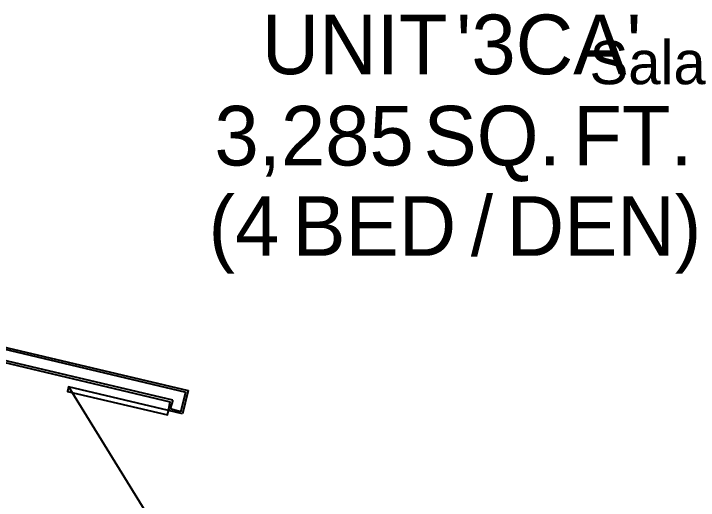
# Model space of a CAD drawing. Header units: feet. Extents: x -84 to 198, y -22 to 181.
# Drawn here: x 64.87 to 83.79, y 21.08 to 34.52 of the extents above; entities that cross this region are included whole.
import ezdxf
from ezdxf.enums import TextEntityAlignment as Align

# ---------------------------------------------------------------- set-up
doc = ezdxf.new("R2010")
doc.units = ezdxf.units.FT
for name, color, linetype in [('A-LINEA', 7, 'CONTINUOUS'), ('A-NOMBRE-ESPACIO', 2, 'CONTINUOUS'), ('A-TEXTO-PDF', 3, 'CONTINUOUS')]:
    doc.layers.add(name, color=color, linetype=linetype)

msp = doc.modelspace()

# ---------------------------------------------------------------- linework, layer by layer
at = {"layer": 'A-LINEA'}
for p, q in [((55.4133, 27.0711), (69.2, 23.8044)), ((69.2667, 23.8444), (55.48, 27.0978)), ((58.56, 26.6844), (69.6267, 24.0711)), ((58.6267, 26.7244), (69.6933, 24.1111)), ((66.3961, 24.2101), (68.501, 20.8005)), ((69.4933, 23.5244), (69.6267, 24.0711)), ((69.6933, 24.1111), (69.5333, 23.4711)), ((69.2667, 23.8444), (69.2, 23.6044)), ((69.1467, 23.5644), (69.2, 23.8044)), ((69.5333, 23.4711), (69.1467, 23.5644)), ((69.4933, 23.5244), (69.2, 23.6044))]:
    msp.add_line(p, q, dxfattribs=at)
msp.add_lwpolyline([(69.1467, 23.5644), (66.3867, 24.2178), (66.36, 24.0844), (69.12, 23.4444), (69.1467, 23.5644)], dxfattribs=at)

# ---------------------------------------------------------------- texts
at = {"layer": 'A-NOMBRE-ESPACIO'}
msp.add_text('Sala - Comedor', height=1.2, dxfattribs=at).set_placement((86.4, 32.5689), align=Align.CENTER)
at = {"layer": 'A-TEXTO-PDF'}
for s, p in [('UNIT', (74.2934, 32.8452)), ("'3CA'", (79.6595, 32.8452)), ('3,285', (73.174, 30.3252)), ('SQ.', (78.0925, 30.3252)), ('FT.', (81.9802, 30.3252)), ('(4', (71.2346, 27.8318)), ('/', (77.8094, 27.8318)), ('DEN)', (81.1817, 27.8318)), ('BED', (74.8363, 27.8318))]:
    msp.add_text(s, height=1.646, dxfattribs=at).set_placement(p, align=Align.CENTER)

doc.saveas('drawing.dxf')
